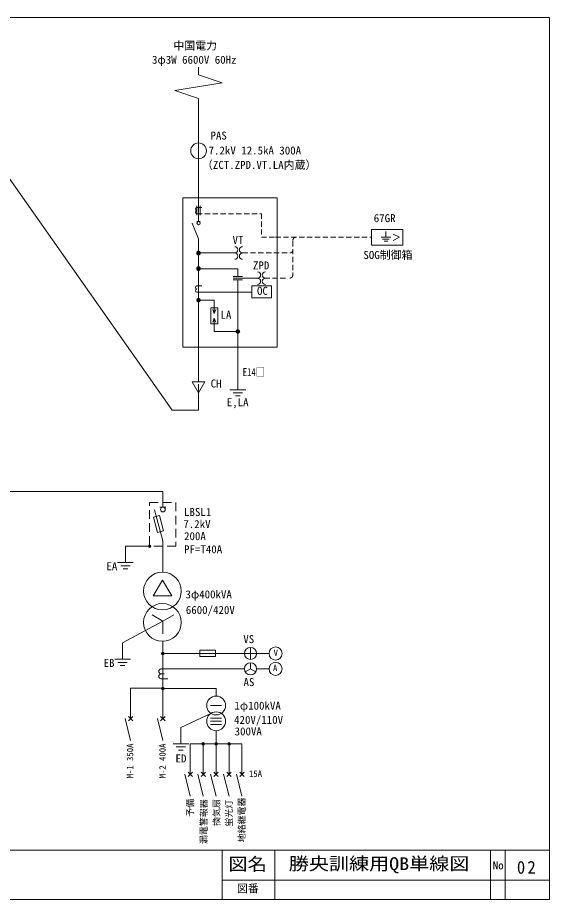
# Model space of a CAD drawing. Units: millimetres, scale not verified. Extents: x -40828 to 34218, y -22356 to 21925.
# Drawn here: x 22036 to 34218, y -22356 to -2156 of the extents above; entities that cross this region are included whole.
import ezdxf
from ezdxf.enums import TextEntityAlignment as Align

# ---------------------------------------------------------------- set-up
doc = ezdxf.new("R2010")
doc.units = ezdxf.units.MM
doc.header["$LTSCALE"] = 100
doc.header["$PDMODE"] = 32
doc.header["$PDSIZE"] = 50
doc.linetypes.add('DASHED1', pattern=[1.8, 1.2, -0.6])
doc.linetypes.add('DASHED2', pattern=[3, 2, -1])
doc.layers.add('E-0', color=6, linetype='Continuous', lineweight=20)
doc.styles.add('ＭＳ ゴシック', font='')
doc.styles.get('ＭＳ ゴシック').set_extended_font_data('MS Gothic')

msp = doc.modelspace()

# ---------------------------------------------------------------- linework, layer by layer
at = {"layer": 'E-0', "color": 7}
for p, q in [((34218.3, -2155.5), (5418.3, -2155.5)), ((5418.3, -2155.5), (34218.3, -2155.5)), ((19552.7, -2588.6), (25578, -11147.2)), ((26181, -5387.2), (26181, -5387.2)), ((26181, -11147.2), (25578, -11147.2)), ((19044.8, -13009.3), (25363, -13009.3)), ((25363, -13371.5), (25363, -13009.3)), ((24504.5, -14265.4), (25030.4, -14265.4)), ((25363, -14145.5), (25363, -14843.4)), ((25363, -14843.4), (25363, -14859.3)), ((25365.2, -15984), (24439.3, -16481)), ((25363, -16443.1), (25363, -16691.3)), ((25363, -16751.8), (25363, -17519)), ((25393.3, -16721.5), (27232, -16721.5)), ((26210.9, -16793.5), (26210.9, -16649.5)), ((26570.9, -16793.5), (26210.9, -16793.5)), ((24623.5, -17519), (25332.8, -17519)), ((25393.3, -17527.2), (26583.4, -17527.2)), ((26583.4, -17519), (26583.4, -17699.1)), ((26464, -18095.1), (25776.9, -18418.7)), ((26583.4, -18491.1), (26583.4, -19490.3)), ((26583.4, -18795.4), (25991.9, -18795.4)), ((26583.4, -18795.4), (27174.9, -18795.4)), ((34218.3, -21227.2), (5418.3, -21227.2)), ((26719.4, -21227.2), (26719.4, -22355.5)), ((27926.8, -21227.2), (27926.8, -22355.5)), ((32866.6, -21227.2), (32866.6, -22355.5)), ((33206.8, -21227.2), (33206.8, -22355.5)), ((34218.3, -21913.3), (26719.4, -21913.3)), ((5418.3, -22355.5), (34218.3, -22355.5))]:
    msp.add_line(p, q, dxfattribs=at)
at = {"layer": 'E-0'}
for p, q in [((26181, -3467.1), (26181, -3287.1)), ((26721, -3647.1), (26181, -3467.1)), ((25641, -3827.1), (26721, -3647.1)), ((26181, -4007.1), (25641, -3827.1)), ((26181, -4019.2), (26181, -5027.2)), ((26181, -5387.2), (26181, -5027.2)), ((26181, -5207.2), (26181, -6827.2)), ((26181, -6827.2), (26181, -6287.2)), ((26145, -6467.2), (26145, -6683.2)), ((26145, -6503.2), (26253, -6503.2)), ((26217, -6467.2), (26217, -6683.2)), ((26037, -6863.2), (26181, -7223.2)), ((26145, -6827.2), (26217, -6827.2)), ((30472.9, -7183.6), (30472.9, -7053)), ((26181, -7223.2), (26181, -7864)), ((26181, -7223.2), (26181, -7864)), ((26181, -7223.2), (26181, -7504)), ((30584.9, -7186.6), (30360.9, -7186.6)), ((30549.9, -7231.4), (30395.9, -7231.4)), ((30637, -7116.1), (30781, -7188.1)), ((30781, -7188.1), (30637, -7260.1)), ((30514.9, -7276.2), (30430.9, -7276.2)), ((26181, -7590.4), (26181, -7799.2)), ((27009, -7547.2), (26224.2, -7547.2)), ((26181, -7950.4), (26181, -8584)), ((26181, -7950.4), (26181, -8584)), ((26224.2, -7907.2), (27081, -7907.2)), ((27081, -7907.2), (27081, -8087.2)), ((27189, -8087.2), (26973, -8087.2)), ((26973, -8123.2), (27549, -8123.2)), ((27189, -8159.2), (26973, -8159.2)), ((27081, -8159.2), (27081, -9304)), ((26145, -8303.2), (26253, -8303.2)), ((26145, -8447.2), (27405, -8447.2)), ((26181, -8670.4), (26181, -10499.2)), ((26181, -8670.4), (26181, -10499.2)), ((26224.2, -8627.2), (26541, -8627.2)), ((26541, -8807.2), (26541, -8627.2)), ((26541, -8933.2), (26505, -8843.2)), ((26541, -8933.2), (26505, -8843.2)), ((26541, -8807.2), (26541, -8933.2)), ((26541, -8807.2), (26541, -8933.2)), ((26577, -8843.2), (26541, -8933.2)), ((26577, -8843.2), (26541, -8933.2)), ((26541, -9041.2), (26505, -9131.2)), ((26541, -9167.2), (26541, -9041.2)), ((26577, -9131.2), (26541, -9041.2)), ((26541, -9347.2), (26541, -9167.2)), ((26541, -9347.2), (27037.8, -9347.2)), ((27081, -9390.4), (27081, -10679.2)), ((26181, -10751.2), (26037, -10499.2)), ((26037, -10499.2), (26325, -10499.2)), ((26037, -10499.2), (26325, -10499.2)), ((26325, -10499.2), (26181, -10751.2)), ((26181, -10556.3), (26181, -10658.2)), ((26181, -10658.2), (26181, -11147.2)), ((26901, -10679.2), (27261, -10679.2)), ((26901, -10679.2), (27261, -10679.2)), ((27030.1, -10679.2), (27131.9, -10679.2)), ((26973, -10751.2), (27189, -10751.2)), ((26973, -10751.2), (27189, -10751.2)), ((27027, -10823.2), (27135, -10823.2)), ((27027, -10823.2), (27135, -10823.2)), ((25172, -13432.6), (25363, -14145.5)), ((25291, -13371.5), (25435, -13371.5)), ((24504.5, -14639.1), (24504.5, -14265.4)), ((24324.5, -14639.1), (24684.5, -14639.1)), ((24324.5, -14639.1), (24684.5, -14639.1)), ((24396.5, -14711.1), (24612.5, -14711.1)), ((24396.5, -14711.1), (24612.5, -14711.1)), ((24453.6, -14639.1), (24555.4, -14639.1)), ((24450.5, -14783.1), (24558.5, -14783.1)), ((24450.5, -14783.1), (24558.5, -14783.1)), ((25356.1, -15045.1), (25140.1, -15405.1)), ((25572.1, -15405.1), (25356.1, -15045.1)), ((25140.1, -15405.1), (25572.1, -15405.1)), ((25365.2, -15984), (25365.2, -16272)), ((25713.3, -16250), (25749.3, -16178)), ((24439.3, -16854.7), (24439.3, -16481)), ((27232, -16721.5), (27508.4, -16721.5)), ((27337.6, -16721.5), (27402.8, -16721.5)), ((27370.2, -16583.3), (27370.2, -16859.8)), ((27370.2, -16754.1), (27370.2, -16689)), ((27796.2, -16721.8), (27450.8, -16721.8)), ((24259.3, -16854.7), (24619.3, -16854.7)), ((24259.3, -16854.7), (24619.3, -16854.7)), ((24331.3, -16926.7), (24547.3, -16926.7)), ((24331.3, -16926.7), (24547.3, -16926.7)), ((24388.4, -16854.7), (24490.2, -16854.7)), ((27370.2, -17075.3), (27370.2, -16937.1)), ((27370.2, -17075.3), (27370.2, -16937.1)), ((24385.3, -16998.7), (24493.3, -16998.7)), ((24385.3, -16998.7), (24493.3, -16998.7)), ((25478.2, -17075.3), (25316.9, -17075.3)), ((25363, -17228.4), (25363, -17163.2)), ((27232, -17075.3), (25478.2, -17075.3)), ((27370.2, -17075.3), (27250.5, -17144.4)), ((27370.2, -17075.3), (27250.5, -17144.4)), ((27370.2, -17075.3), (27489.9, -17144.4)), ((27370.2, -17075.3), (27489.9, -17144.4)), ((27796.2, -17075.3), (27508.4, -17075.3)), ((25316.9, -17190.5), (25363, -17190.5)), ((25316.9, -17305.7), (25478.2, -17305.7)), ((25330.4, -17190.5), (25395.6, -17190.5)), ((24623.5, -17519), (24623.5, -18213.8)), ((25363, -17549.2), (25363, -18213.8)), ((26457.4, -17915.1), (26709.4, -17915.1)), ((24573.1, -18264.2), (24673.9, -18163.4)), ((24673.9, -18264.2), (24573.1, -18163.4)), ((25312.6, -18264.2), (25413.4, -18163.4)), ((25413.4, -18264.2), (25312.6, -18163.4)), ((24623.5, -18717.8), (24497.5, -18213.8)), ((25363, -18717.8), (25237, -18213.8)), ((26457.4, -18203.1), (26709.4, -18203.1)), ((26457.4, -18275.1), (26709.4, -18275.1)), ((26457.4, -18347.1), (26709.4, -18347.1)), ((25776.9, -18792.4), (25776.9, -18418.7)), ((25596.9, -18792.4), (25956.9, -18792.4)), ((25596.9, -18792.4), (25956.9, -18792.4)), ((25668.9, -18864.4), (25884.9, -18864.4)), ((25668.9, -18864.4), (25884.9, -18864.4)), ((25722.9, -18936.4), (25830.9, -18936.4)), ((25722.9, -18936.4), (25830.9, -18936.4)), ((25726, -18792.4), (25827.8, -18792.4)), ((25991.9, -18795.4), (25991.9, -19490.3)), ((26287.7, -18795.4), (26287.7, -19490.3)), ((26879.1, -18795.4), (26879.1, -19490.3)), ((27174.9, -18795.4), (27174.9, -19490.3)), ((25991.9, -19994.3), (25865.9, -19490.3)), ((25941.5, -19540.7), (26042.3, -19439.9)), ((26042.3, -19540.7), (25941.5, -19439.9)), ((26287.7, -19994.3), (26161.7, -19490.3)), ((26237.3, -19540.7), (26338.1, -19439.9)), ((26338.1, -19540.7), (26237.3, -19439.9)), ((26583.4, -19994.3), (26457.4, -19490.3)), ((26533, -19540.7), (26633.8, -19439.9)), ((26633.8, -19540.7), (26533, -19439.9)), ((26879.1, -19994.3), (26753.1, -19490.3)), ((26828.7, -19540.7), (26929.5, -19439.9)), ((26929.5, -19540.7), (26828.7, -19439.9)), ((27174.9, -19994.3), (27048.9, -19490.3)), ((27124.5, -19540.7), (27225.3, -19439.9)), ((27225.3, -19540.7), (27124.5, -19439.9))]:
    msp.add_line(p, q, dxfattribs=at)
at = {"layer": 'E-0', "linetype": 'DASHED1'}
for p, q in [((26145, -6647.2), (27621, -6647.2)), ((27621, -6647.2), (27621, -7187.2)), ((27621, -7187.2), (27981, -7187.2)), ((27945, -7187.2), (30141, -7187.2)), ((28341, -7277.2), (28341, -8051.2)), ((27189, -7547.2), (28233, -7547.2)), ((27693, -8123.2), (28233, -8123.2))]:
    msp.add_line(p, q, dxfattribs=at)
at = {"layer": 'E-0', "color": 7, "linetype": 'DASHED2'}
for p, q in [((25059.2, -14236.6), (25059.2, -13265.4)), ((25659.2, -14265.4), (25088, -14265.4))]:
    msp.add_line(p, q, dxfattribs=at)
at = {"layer": 'E-0', "color": 7}
for points in [[(5418.3, -22355.5), (34218.3, -22355.5), (34218.3, -2155.5)], [(26210.9, -16649.5), (26570.9, -16649.5), (26570.9, -16793.5)]]:
    msp.add_lwpolyline(points, dxfattribs=at)
at = {"layer": 'E-0'}
for points in [[(25821, -9707.2), (25821, -6287.2), (27981, -6287.2), (27981, -9707.2)], [(30141, -7367.2), (30141, -7007.2), (30861, -7007.2), (30861, -7367.2)], [(30141, -7367.2), (30141, -7007.2), (30861, -7007.2), (30861, -7367.2)], [(27405, -8573.2), (27405, -8303.2), (27855, -8303.2), (27855, -8573.2)], [(26460, -9167.2), (26460, -8807.2), (26622, -8807.2), (26622, -9167.2)], [(26460, -9167.2), (26460, -8807.2), (26622, -8807.2), (26622, -9167.2)], [(26460, -9167.2), (26460, -8807.2), (26622, -8807.2), (26622, -9167.2)], [(25241.2, -13948.3), (25148.1, -13600.6), (25287.2, -13563.3), (25380.3, -13911)], [(26210.9, -16793.5), (26210.9, -16649.5), (26570.9, -16649.5), (26570.9, -16793.5)]]:
    msp.add_lwpolyline(points, close=True, dxfattribs=at)
for points in [[(26325, -10499.2), (26181, -10751.2), (26037, -10499.2)], [(25115.8, -15840), (25365.2, -15984), (25614.6, -15840)]]:
    msp.add_lwpolyline(points, dxfattribs=at)
at = {"layer": 'E-0', "color": 7, "linetype": 'DASHED2'}
msp.add_lwpolyline([(25059.2, -13265.4), (25659.2, -13265.4), (25659.2, -14265.4)], dxfattribs=at)
at = {"layer": 'E-0'}
for centre, radius in [((26181, -5207.2), 180), ((26181, -6863.2), 36), ((26181, -7547.2), 43.2), ((26181, -7547.2), 28.8), ((26181, -7547.2), 14.4), ((26181, -7907.2), 43.2), ((26181, -7907.2), 28.8), ((26181, -7907.2), 14.4), ((26181, -8627.2), 43.2), ((26181, -8627.2), 28.8), ((26181, -8627.2), 14.4), ((27081, -9347.2), 43.2), ((27081, -9347.2), 28.8), ((27081, -9347.2), 14.4), ((25363, -13425.5), 54), ((25059.2, -14265.4), 28.8), ((25059.2, -14265.4), 14.4), ((25353.3, -15291.2), 432), ((25353.3, -16011.2), 432), ((25363, -16721.5), 30.2), ((25363, -16721.5), 20.2), ((25363, -16721.5), 10.1), ((27370.2, -16721.5), 138.2), ((27370.2, -17075.3), 138.2), ((27370.2, -17075.3), 138.2), ((25363, -17527.2), 30.2), ((25363, -17527.2), 20.2), ((25363, -17527.2), 10.1), ((26583.4, -17915.1), 216), ((26583.4, -18275.1), 216), ((26287.7, -18795.4), 30.2), ((26287.7, -18795.4), 20.2), ((26287.7, -18795.4), 10.1), ((26583.4, -18795.4), 30.2), ((26583.4, -18795.4), 20.2), ((26583.4, -18795.4), 10.1), ((26879.1, -18795.4), 30.2), ((26879.1, -18795.4), 20.2), ((26879.1, -18795.4), 10.1)]:
    msp.add_circle(centre, radius, dxfattribs=at)
at = {"layer": 'E-0', "color": 7}
for centre in [(27946.2, -16721.8), (27946.2, -17075.3)]:
    msp.add_circle(centre, 150, dxfattribs=at)
at = {"layer": 'E-0'}
for centre, radius, start, end in [((26145, -6539.2), 36, 90, 270), ((26145, -6611.2), 36, 90, 270), ((27009, -7475.2), 72, 270, 90), ((27189, -7475.2), 72, 90, 270), ((27009, -7619.2), 72, 270, 90), ((27189, -7619.2), 72, 90, 270), ((27531, -8051.2), 72, 270, 90), ((27711, -8051.2), 72, 90, 270), ((27531, -8195.2), 72, 270, 90), ((27711, -8195.2), 72, 90, 270), ((26145, -8339.2), 36, 90, 270), ((26145, -8411.2), 36, 90, 270), ((25329.9, -17132.9), 59, 102.68, 257.32), ((25329.9, -17248.1), 59, 102.68, 257.32)]:
    msp.add_arc(centre, radius, start, end, dxfattribs=at)
at = {"layer": 'E-0', "linetype": 'DASHED1'}
for centre, start, end in [((28413, -7259.2), 90, 180), ((28269, -7475.2), 270, 360), ((28269, -8051.2), 270, 0)]:
    msp.add_arc(centre, 72, start, end, dxfattribs=at)
at = {"layer": 'E-0', "color": 7}
for p in [(26287.7, -18795.4), (26583.4, -18795.4), (26879.1, -18795.4)]:
    msp.add_point(p, dxfattribs=at)

# ---------------------------------------------------------------- texts
at = {"layer": 'E-0', "color": 7, "style": 'ＭＳ ゴシック'}
for s, p in [('中国電力', (25603.3, -2944.3)), ('3φ3W 6600V 60Hz', (25115.5, -3267.1)), ('PAS', (26454.4, -5004.2)), ('7.2kV 12.5kA 300A ', (26411, -5345.7)), ('（ZCT.ZPD.VT.LA内蔵）', (26259.2, -5676.3)), ('67GR', (30194.7, -6896)), ('VT', (26959.1, -7394.5)), ('SOG制御箱', (29957.6, -7739.8)), ('ZPD', (27427.4, -7978.3)), ('OC', (27520, -8561.1)), ('LA', (26683.5, -9109.9)), ('CH', (26458.5, -10684)), ('E,LA', (26827.5, -11113.7)), ('LBSL1', (25848.9, -13628)), ('7.2kV', (25832.6, -13904.4)), ('200A', (25848.9, -14180.9)), ('PF=T40A', (25848.9, -14481.7)), ('EA', (24069.9, -14870.2)), ('3φ400kVA', (25881.4, -15514.4)), ('6600/420V', (25889.5, -15872.2)), ('VS', (27206.6, -16540.1)), ('EB', (24004.7, -17085.8)), ('AS', (27211.2, -17525.8)), ('1φ100kVA', (27003.1, -18064.4)), ('420V/110V', (26995, -18389.7)), ('300VA', (27007.2, -18653.9)), ('ED', (25654, -19274.5))]:
    msp.add_text(s, height=183.3, dxfattribs=at).set_placement(p, align=Align.BOTTOM_LEFT)
for s, height, width, p in [('E14□', 183.3, 0.8, (27193, -10421.8)), ('図名', 293.3, 1.1, (26864.5, -21780.9)), ('勝央訓練用QB単線図', 293.3, 1.15, (28246.8, -21772.7))]:
    msp.add_text(s, height=height, dxfattribs=dict(at, width=width)).set_placement(p, align=Align.BOTTOM_LEFT)
at = {"layer": 'E-0', "color": 4, "style": 'ＭＳ ゴシック'}
for s, height, p in [('V', 146.6, (27900.5, -16824.4)), ('A', 146.6, (27886, -17171.1)), ('15A', 146.6, (27336.5, -19593.1)), ('No', 183.3, (32922.2, -21724)), ('図番', 183.3, (27059.6, -22252.5))]:
    msp.add_text(s, height=height, dxfattribs=at).set_placement(p, align=Align.BOTTOM_LEFT)
for s, p in [('M-1 350A', (24727.7, -19583.6)), ('M-2 400A', (25470.4, -19583.6)), ('予備', (26108.7, -20463.1)), ('漏電警報器', (26417.7, -21089.2)), ('換気扇', (26710.4, -20674.5)), ('蛍光灯', (26995, -20690.8)), ('地絡継電器', (27287.7, -21048.6))]:
    msp.add_text(s, height=146.6, rotation=90, dxfattribs=at).set_placement(p, align=Align.BOTTOM_LEFT)
at = {"layer": 'E-0', "color": 7, "insert": (33475.1, -21772.7), "char_height": 293.3, "attachment_point": 7, "style": 'ＭＳ ゴシック'}
msp.add_mtext('\\T1.27;\\W0.95;02', dxfattribs=at)

doc.saveas('drawing.dxf')
